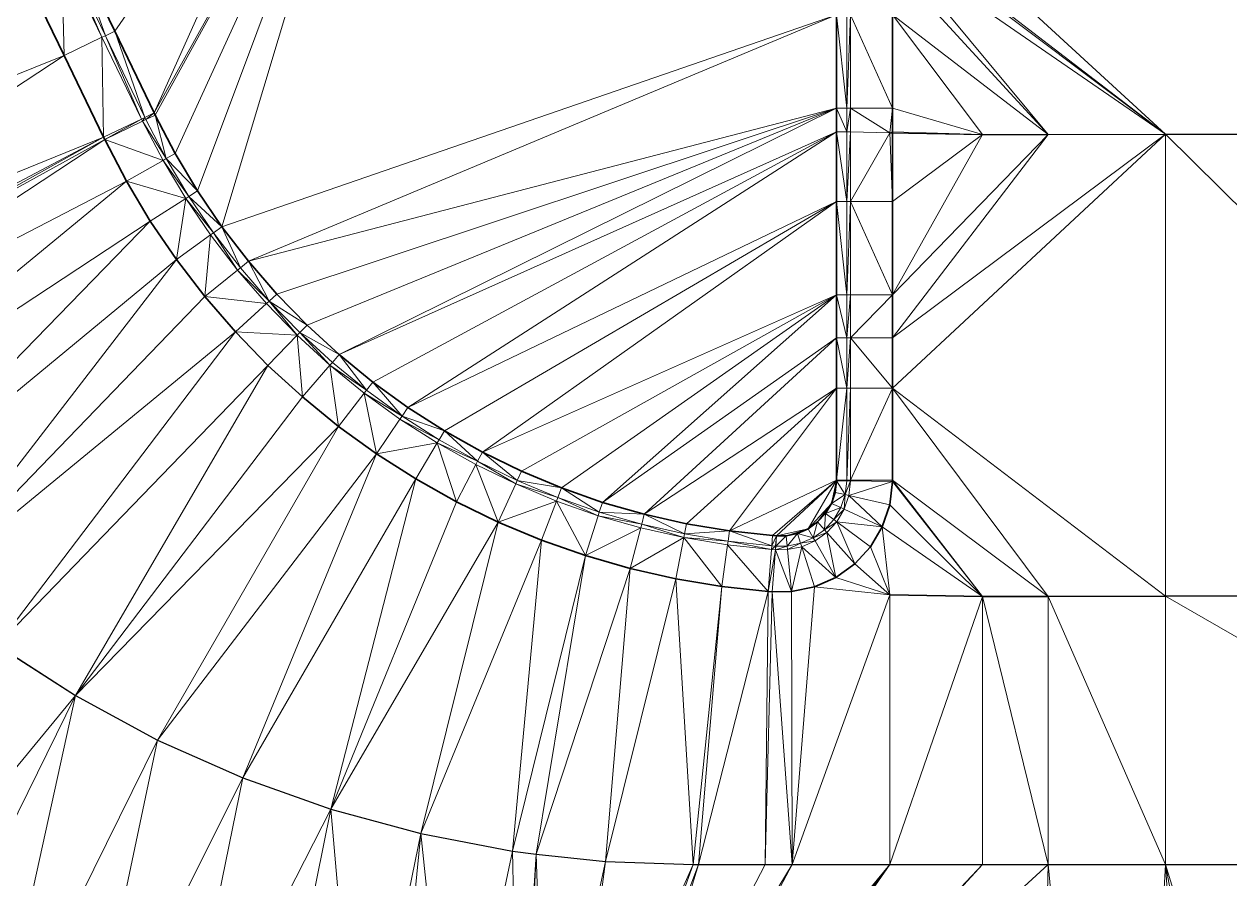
# Model space of a CAD drawing. Header units: metres. Extents: x 246428 to 246884, y 7418966 to 7419490.
# Drawn here: x 246622.78 to 246635.7, y 7419380.05 to 7419389.21 of the extents above; entities that cross this region are included whole.
import ezdxf

# ---------------------------------------------------------------- set-up
doc = ezdxf.new("R2010")
doc.units = ezdxf.units.M
doc.linetypes.add('blank name', pattern=[0])
doc.linetypes.add('HIDDEN', pattern=[9.525, 6.35, -3.175])
doc.layers.add('_12D_UNMAPPED', color=7, linetype='Continuous')
doc.layers.add('GRADELINES', color=250, linetype='HIDDEN', lineweight=25)
for name, color, linetype, lineweight, true_color in [('KERB_BACK', 7, 'Continuous', 35, 0x5fd2ff), ('KERB_LINE', 7, 'Continuous', 18, 0xb9b9b9), ('KERB_LIP', 7, 'Continuous', 35, 0x5fd2ff), ('KERB_TOP', 7, 'Continuous', 18, 0xb9b9b9)]:
    doc.layers.add(name, color=color, linetype=linetype, lineweight=lineweight, true_color=true_color)

msp = doc.modelspace()

# ---------------------------------------------------------------- linework, layer by layer
at = {"layer": '_12D_UNMAPPED', "color": 3, "linetype": 'blank name', "lineweight": 0}
for points in [[(246640.008, 7419388.04, 33.845), (246630.362, 7419393.691, 33.612), (246648.658, 7419401.601, 33.868)], [(246630.362, 7419393.691, 33.612), (246640.008, 7419388.04, 33.845), (246630.695, 7419393.001, 33.625)], [(246630.695, 7419393.001, 33.625), (246640.008, 7419388.04, 33.845), (246631.129, 7419392.1, 33.642)], [(246624.186, 7419388.235, 33.844), (246624.175, 7419388.258, 33.845), (246626.545, 7419392.516, 33.669)], [(246624.175, 7419388.258, 33.845), (246624.175, 7419388.259, 33.845), (246626.545, 7419392.516, 33.669)], [(246624.175, 7419388.259, 33.845), (246626.061, 7419392.458, 33.668), (246626.545, 7419392.516, 33.669)], [(246624.402, 7419387.823, 33.84), (246624.186, 7419388.235, 33.844), (246626.545, 7419392.516, 33.669)], [(246624.641, 7419387.423, 33.835), (246624.402, 7419387.823, 33.84), (246626.545, 7419392.516, 33.669)], [(246624.902, 7419387.039, 33.83), (246624.641, 7419387.423, 33.835), (246626.545, 7419392.516, 33.669)], [(246631.485, 7419389.309, 33.813), (246624.902, 7419387.039, 33.83), (246626.545, 7419392.516, 33.669)], [(246623.753, 7419389.134, 33.843), (246623.318, 7419390.035, 33.841), (246626.061, 7419392.458, 33.668)], [(246624.175, 7419388.259, 33.845), (246623.753, 7419389.134, 33.843), (246626.061, 7419392.458, 33.668)], [(246640.008, 7419388.04, 33.845), (246631.564, 7419391.199, 33.659), (246631.129, 7419392.1, 33.642)], [(246640.008, 7419388.04, 33.845), (246635.008, 7419388.03, 33.753), (246631.564, 7419391.199, 33.659)], [(246631.564, 7419391.199, 33.659), (246635.008, 7419388.03, 33.753), (246631.965, 7419390.366, 33.675)], [(246631.965, 7419390.366, 33.675), (246635.008, 7419388.03, 33.753), (246631.996, 7419390.298, 33.676)], [(246631.996, 7419390.298, 33.676), (246635.008, 7419388.03, 33.753), (246632.065, 7419390.058, 33.679)], [(246635.008, 7419388.03, 33.753), (246633.752, 7419388.028, 33.73), (246632.065, 7419390.058, 33.679)], [(246632.065, 7419390.058, 33.679), (246633.752, 7419388.028, 33.73), (246632.085, 7419389.844, 33.682)], [(246623.212, 7419388.873, 33.718), (246622.778, 7419389.774, 33.716), (246623.183, 7419389.969, 33.691)], [(246623.617, 7419389.069, 33.693), (246623.183, 7419389.969, 33.691), (246623.219, 7419389.987, 33.841)], [(246623.617, 7419389.069, 33.693), (246623.212, 7419388.873, 33.718), (246623.183, 7419389.969, 33.691)], [(246623.654, 7419389.086, 33.843), (246623.219, 7419389.987, 33.841), (246623.318, 7419390.035, 33.841)], [(246623.654, 7419389.086, 33.843), (246623.617, 7419389.069, 33.693), (246623.219, 7419389.987, 33.841)], [(246623.753, 7419389.134, 33.843), (246623.654, 7419389.086, 33.843), (246623.318, 7419390.035, 33.841)], [(246632.085, 7419389.844, 33.682), (246633.752, 7419388.028, 33.73), (246632.085, 7419389.309, 33.688)], [(246623.212, 7419388.873, 33.718), (246618.531, 7419386.991, 33.569), (246622.778, 7419389.774, 33.716)], [(246625.185, 7419386.67, 33.825), (246624.902, 7419387.039, 33.83), (246631.485, 7419389.309, 33.813)], [(246625.185, 7419386.67, 33.825), (246631.485, 7419389.309, 33.813), (246631.485, 7419388.309, 33.823)], [(246631.595, 7419389.309, 33.813), (246631.595, 7419388.309, 33.823), (246631.485, 7419389.309, 33.813)], [(246631.485, 7419389.309, 33.813), (246631.595, 7419388.309, 33.823), (246631.485, 7419388.309, 33.823)], [(246631.595, 7419389.309, 33.813), (246631.635, 7419389.309, 33.663), (246631.595, 7419388.309, 33.823)], [(246631.635, 7419389.309, 33.663), (246631.635, 7419388.309, 33.673), (246631.595, 7419388.309, 33.823)], [(246632.085, 7419389.309, 33.688), (246632.085, 7419388.309, 33.698), (246631.635, 7419389.309, 33.663)], [(246631.635, 7419389.309, 33.663), (246632.085, 7419388.309, 33.698), (246631.635, 7419388.309, 33.673)], [(246633.752, 7419388.028, 33.73), (246633.049, 7419388.027, 33.718), (246632.085, 7419389.309, 33.688)], [(246632.085, 7419389.309, 33.688), (246633.049, 7419388.027, 33.718), (246632.085, 7419388.309, 33.698)], [(246624.076, 7419388.211, 33.845), (246623.654, 7419389.086, 33.843), (246623.753, 7419389.134, 33.843)], [(246624.175, 7419388.259, 33.845), (246624.076, 7419388.211, 33.845), (246623.753, 7419389.134, 33.843)], [(246623.634, 7419387.998, 33.72), (246623.212, 7419388.873, 33.718), (246623.617, 7419389.069, 33.693)], [(246624.04, 7419388.193, 33.695), (246623.617, 7419389.069, 33.693), (246623.654, 7419389.086, 33.843)], [(246624.04, 7419388.193, 33.695), (246623.634, 7419387.998, 33.72), (246623.617, 7419389.069, 33.693)], [(246624.076, 7419388.211, 33.845), (246624.04, 7419388.193, 33.695), (246623.654, 7419389.086, 33.843)], [(246618.531, 7419386.991, 33.569), (246618.531, 7419386.991, 33.569), (246623.212, 7419388.873, 33.718)], [(246619.042, 7419386.132, 33.574), (246618.531, 7419386.991, 33.569), (246623.212, 7419388.873, 33.718)], [(246623.634, 7419387.998, 33.72), (246619.042, 7419386.132, 33.574), (246623.212, 7419388.873, 33.718)], [(246624.175, 7419388.258, 33.845), (246624.076, 7419388.211, 33.845), (246624.175, 7419388.259, 33.845)], [(246624.087, 7419388.187, 33.844), (246624.076, 7419388.21, 33.845), (246624.175, 7419388.258, 33.845)], [(246624.076, 7419388.21, 33.845), (246624.076, 7419388.211, 33.845), (246624.175, 7419388.258, 33.845)], [(246624.186, 7419388.235, 33.844), (246624.087, 7419388.187, 33.844), (246624.175, 7419388.258, 33.845)], [(246624.306, 7419387.769, 33.84), (246624.087, 7419388.187, 33.844), (246624.186, 7419388.235, 33.844)], [(246624.402, 7419387.823, 33.84), (246624.306, 7419387.769, 33.84), (246624.186, 7419388.235, 33.844)], [(246625.49, 7419386.318, 33.82), (246625.185, 7419386.67, 33.825), (246631.485, 7419388.309, 33.823)], [(246625.814, 7419385.984, 33.818), (246625.49, 7419386.318, 33.82), (246631.485, 7419388.309, 33.823)], [(246626.157, 7419385.669, 33.815), (246625.814, 7419385.984, 33.818), (246631.485, 7419388.309, 33.823)], [(246626.157, 7419385.669, 33.815), (246631.485, 7419388.309, 33.823), (246631.485, 7419388.055, 33.825)], [(246631.595, 7419388.309, 33.823), (246631.595, 7419388.055, 33.825), (246631.485, 7419388.309, 33.823)], [(246631.485, 7419388.309, 33.823), (246631.595, 7419388.055, 33.825), (246631.485, 7419388.055, 33.825)], [(246631.595, 7419388.309, 33.823), (246631.635, 7419388.309, 33.673), (246631.595, 7419388.055, 33.825)], [(246631.635, 7419388.309, 33.673), (246631.635, 7419388.055, 33.675), (246631.595, 7419388.055, 33.825)], [(246631.635, 7419388.309, 33.673), (246632.055, 7419388.045, 33.7), (246631.635, 7419388.055, 33.675)], [(246632.085, 7419388.309, 33.698), (246632.055, 7419388.045, 33.7), (246631.635, 7419388.309, 33.673)], [(246632.055, 7419388.045, 33.7), (246632.085, 7419388.309, 33.698), (246632.085, 7419388.055, 33.7)], [(246632.085, 7419388.309, 33.698), (246633.049, 7419388.027, 33.718), (246632.085, 7419388.055, 33.7)], [(246623.635, 7419387.997, 33.72), (246623.634, 7419387.998, 33.72), (246624.04, 7419388.193, 33.695)], [(246624.04, 7419388.193, 33.695), (246623.634, 7419387.998, 33.72), (246624.04, 7419388.193, 33.695)], [(246623.647, 7419387.973, 33.719), (246623.635, 7419387.997, 33.72), (246624.04, 7419388.193, 33.695)], [(246624.051, 7419388.169, 33.694), (246623.647, 7419387.973, 33.719), (246624.04, 7419388.193, 33.695)], [(246624.271, 7419387.749, 33.69), (246623.647, 7419387.973, 33.719), (246624.051, 7419388.169, 33.694)], [(246624.076, 7419388.21, 33.845), (246624.04, 7419388.193, 33.695), (246624.076, 7419388.211, 33.845)], [(246624.051, 7419388.169, 33.694), (246624.04, 7419388.193, 33.695), (246624.076, 7419388.21, 33.845)], [(246624.04, 7419388.193, 33.695), (246624.04, 7419388.193, 33.695), (246624.076, 7419388.21, 33.845)], [(246624.087, 7419388.187, 33.844), (246624.051, 7419388.169, 33.694), (246624.076, 7419388.21, 33.845)], [(246624.306, 7419387.769, 33.84), (246624.051, 7419388.169, 33.694), (246624.087, 7419388.187, 33.844)], [(246624.271, 7419387.749, 33.69), (246624.051, 7419388.169, 33.694), (246624.306, 7419387.769, 33.84)], [(246619.322, 7419385.718, 33.577), (246619.042, 7419386.132, 33.574), (246623.634, 7419387.998, 33.72)], [(246619.387, 7419385.626, 33.577), (246619.322, 7419385.718, 33.577), (246623.634, 7419387.998, 33.72)], [(246619.322, 7419385.718, 33.577), (246619.322, 7419385.718, 33.577), (246623.634, 7419387.998, 33.72)], [(246623.635, 7419387.997, 33.72), (246619.387, 7419385.626, 33.577), (246623.634, 7419387.998, 33.72)], [(246619.387, 7419385.626, 33.577), (246619.387, 7419385.626, 33.577), (246623.634, 7419387.998, 33.72)], [(246623.647, 7419387.973, 33.719), (246619.387, 7419385.626, 33.577), (246623.635, 7419387.997, 33.72)], [(246619.618, 7419385.315, 33.579), (246619.387, 7419385.626, 33.577), (246623.647, 7419387.973, 33.719)], [(246623.878, 7419387.529, 33.715), (246619.618, 7419385.315, 33.579), (246623.647, 7419387.973, 33.719)], [(246623.878, 7419387.529, 33.715), (246623.647, 7419387.973, 33.719), (246624.271, 7419387.749, 33.69)], [(246626.517, 7419385.375, 33.813), (246626.157, 7419385.669, 33.815), (246631.485, 7419388.055, 33.825)], [(246626.894, 7419385.102, 33.81), (246626.517, 7419385.375, 33.813), (246631.485, 7419388.055, 33.825)], [(246626.894, 7419385.102, 33.81), (246631.485, 7419388.055, 33.825), (246631.485, 7419387.309, 33.834)], [(246631.595, 7419388.055, 33.825), (246631.595, 7419387.309, 33.834), (246631.485, 7419388.055, 33.825)], [(246631.485, 7419388.055, 33.825), (246631.595, 7419387.309, 33.834), (246631.485, 7419387.309, 33.834)], [(246631.595, 7419388.055, 33.825), (246631.635, 7419388.055, 33.675), (246631.595, 7419387.309, 33.834)], [(246631.635, 7419388.055, 33.675), (246631.635, 7419387.309, 33.684), (246631.595, 7419387.309, 33.834)], [(246631.635, 7419388.055, 33.675), (246632.055, 7419388.045, 33.7), (246631.635, 7419387.309, 33.684)], [(246632.055, 7419388.045, 33.7), (246632.085, 7419387.309, 33.709), (246631.635, 7419387.309, 33.684)], [(246632.055, 7419388.045, 33.7), (246632.085, 7419388.055, 33.7), (246632.085, 7419387.309, 33.709)], [(246632.085, 7419387.309, 33.709), (246632.085, 7419388.055, 33.7), (246633.049, 7419388.027, 33.718)], [(246633.752, 7419388.028, 33.73), (246635.008, 7419388.03, 33.753), (246632.085, 7419385.847, 33.725)], [(246632.085, 7419385.847, 33.725), (246635.008, 7419388.03, 33.753), (246632.085, 7419385.309, 33.719)], [(246635.008, 7419388.03, 33.753), (246635.008, 7419383.08, 33.727), (246632.085, 7419385.309, 33.719)], [(246632.085, 7419386.309, 33.72), (246633.752, 7419388.028, 33.73), (246632.085, 7419385.847, 33.725)], [(246633.049, 7419388.027, 33.718), (246633.752, 7419388.028, 33.73), (246632.085, 7419386.309, 33.72)], [(246632.085, 7419387.309, 33.709), (246633.049, 7419388.027, 33.718), (246632.085, 7419386.309, 33.72)], [(246640.008, 7419383.09, 33.797), (246635.008, 7419388.03, 33.753), (246640.008, 7419388.04, 33.845)], [(246640.008, 7419383.09, 33.797), (246635.008, 7419383.08, 33.727), (246635.008, 7419388.03, 33.753)], [(246624.514, 7419387.343, 33.685), (246623.878, 7419387.529, 33.715), (246624.271, 7419387.749, 33.69)], [(246624.548, 7419387.364, 33.835), (246624.271, 7419387.749, 33.69), (246624.306, 7419387.769, 33.84)], [(246624.514, 7419387.343, 33.685), (246624.271, 7419387.749, 33.69), (246624.548, 7419387.364, 33.835)], [(246624.641, 7419387.423, 33.835), (246624.306, 7419387.769, 33.84), (246624.402, 7419387.823, 33.84)], [(246624.548, 7419387.364, 33.835), (246624.306, 7419387.769, 33.84), (246624.641, 7419387.423, 33.835)], [(246620.255, 7419384.544, 33.584), (246619.618, 7419385.315, 33.579), (246623.878, 7419387.529, 33.715)], [(246624.135, 7419387.1, 33.71), (246620.255, 7419384.544, 33.584), (246623.878, 7419387.529, 33.715)], [(246624.135, 7419387.1, 33.71), (246623.878, 7419387.529, 33.715), (246624.514, 7419387.343, 33.685)], [(246624.416, 7419386.687, 33.705), (246624.135, 7419387.1, 33.71), (246624.514, 7419387.343, 33.685)], [(246624.781, 7419386.951, 33.68), (246624.416, 7419386.687, 33.705), (246624.514, 7419387.343, 33.685)], [(246624.813, 7419386.974, 33.83), (246624.514, 7419387.343, 33.685), (246624.548, 7419387.364, 33.835)], [(246624.781, 7419386.951, 33.68), (246624.514, 7419387.343, 33.685), (246624.813, 7419386.974, 33.83)], [(246624.902, 7419387.039, 33.83), (246624.548, 7419387.364, 33.835), (246624.641, 7419387.423, 33.835)], [(246624.813, 7419386.974, 33.83), (246624.548, 7419387.364, 33.835), (246624.902, 7419387.039, 33.83)], [(246626.894, 7419385.102, 33.81), (246631.485, 7419387.309, 33.834), (246627.286, 7419384.851, 33.808)], [(246631.485, 7419387.309, 33.834), (246627.691, 7419384.624, 33.807), (246627.286, 7419384.851, 33.808)], [(246631.485, 7419387.309, 33.834), (246631.485, 7419386.309, 33.845), (246627.691, 7419384.624, 33.807)], [(246631.595, 7419387.309, 33.834), (246631.595, 7419386.309, 33.845), (246631.485, 7419387.309, 33.834)], [(246631.485, 7419387.309, 33.834), (246631.595, 7419386.309, 33.845), (246631.485, 7419386.309, 33.845)], [(246631.595, 7419387.309, 33.834), (246631.635, 7419387.309, 33.684), (246631.595, 7419386.309, 33.845)], [(246631.635, 7419387.309, 33.684), (246631.635, 7419386.309, 33.695), (246631.595, 7419386.309, 33.845)], [(246632.085, 7419387.309, 33.709), (246632.085, 7419386.309, 33.72), (246631.635, 7419387.309, 33.684)], [(246631.635, 7419387.309, 33.684), (246632.085, 7419386.309, 33.72), (246631.635, 7419386.309, 33.695)], [(246620.949, 7419383.825, 33.589), (246620.255, 7419384.544, 33.584), (246624.135, 7419387.1, 33.71)], [(246624.416, 7419386.687, 33.705), (246620.949, 7419383.825, 33.589), (246624.135, 7419387.1, 33.71)], [(246624.72, 7419386.291, 33.7), (246624.416, 7419386.687, 33.705), (246624.781, 7419386.951, 33.68)], [(246625.069, 7419386.575, 33.675), (246624.72, 7419386.291, 33.7), (246624.781, 7419386.951, 33.68)], [(246625.069, 7419386.575, 33.675), (246624.781, 7419386.951, 33.68), (246624.813, 7419386.974, 33.83)], [(246625.1, 7419386.6, 33.825), (246624.813, 7419386.974, 33.83), (246624.902, 7419387.039, 33.83)], [(246625.1, 7419386.6, 33.825), (246625.069, 7419386.575, 33.675), (246624.813, 7419386.974, 33.83)], [(246625.185, 7419386.67, 33.825), (246625.1, 7419386.6, 33.825), (246624.902, 7419387.039, 33.83)], [(246621.696, 7419383.161, 33.594), (246620.949, 7419383.825, 33.589), (246624.416, 7419386.687, 33.705)], [(246624.72, 7419386.291, 33.7), (246621.696, 7419383.161, 33.594), (246624.416, 7419386.687, 33.705)], [(246625.379, 7419386.216, 33.67), (246624.72, 7419386.291, 33.7), (246625.069, 7419386.575, 33.675)], [(246625.409, 7419386.243, 33.82), (246625.069, 7419386.575, 33.675), (246625.1, 7419386.6, 33.825)], [(246625.379, 7419386.216, 33.67), (246625.069, 7419386.575, 33.675), (246625.409, 7419386.243, 33.82)], [(246625.409, 7419386.243, 33.82), (246625.1, 7419386.6, 33.825), (246625.185, 7419386.67, 33.825)], [(246625.49, 7419386.318, 33.82), (246625.409, 7419386.243, 33.82), (246625.185, 7419386.67, 33.825)], [(246625.814, 7419385.984, 33.818), (246625.409, 7419386.243, 33.82), (246625.49, 7419386.318, 33.82)], [(246631.485, 7419386.309, 33.845), (246628.11, 7419384.42, 33.806), (246627.691, 7419384.624, 33.807)], [(246631.485, 7419386.309, 33.845), (246628.539, 7419384.241, 33.805), (246628.11, 7419384.42, 33.806)], [(246631.485, 7419386.309, 33.845), (246628.978, 7419384.086, 33.804), (246628.539, 7419384.241, 33.805)], [(246631.485, 7419386.309, 33.845), (246631.485, 7419385.847, 33.85), (246628.978, 7419384.086, 33.804)], [(246631.595, 7419386.309, 33.845), (246631.595, 7419385.847, 33.85), (246631.485, 7419386.309, 33.845)], [(246631.485, 7419386.309, 33.845), (246631.595, 7419385.847, 33.85), (246631.485, 7419385.847, 33.85)], [(246631.595, 7419386.309, 33.845), (246631.635, 7419386.309, 33.695), (246631.595, 7419385.847, 33.85)], [(246631.635, 7419386.309, 33.695), (246631.635, 7419385.847, 33.7), (246631.595, 7419385.847, 33.85)], [(246631.635, 7419386.309, 33.695), (246632.085, 7419386.309, 33.72), (246631.635, 7419385.847, 33.7)], [(246632.085, 7419386.309, 33.72), (246632.085, 7419385.847, 33.725), (246631.635, 7419385.847, 33.7)], [(246625.047, 7419385.912, 33.695), (246621.696, 7419383.161, 33.594), (246624.72, 7419386.291, 33.7)], [(246625.047, 7419385.912, 33.695), (246624.72, 7419386.291, 33.7), (246625.379, 7419386.216, 33.67)], [(246625.709, 7419385.876, 33.668), (246625.047, 7419385.912, 33.695), (246625.379, 7419386.216, 33.67)], [(246625.709, 7419385.876, 33.668), (246625.379, 7419386.216, 33.67), (246625.409, 7419386.243, 33.82)], [(246625.737, 7419385.905, 33.818), (246625.709, 7419385.876, 33.668), (246625.409, 7419386.243, 33.82)], [(246625.737, 7419385.905, 33.818), (246625.409, 7419386.243, 33.82), (246625.814, 7419385.984, 33.818)], [(246622.493, 7419382.556, 33.599), (246621.696, 7419383.161, 33.594), (246625.047, 7419385.912, 33.695)], [(246625.395, 7419385.554, 33.693), (246622.493, 7419382.556, 33.599), (246625.047, 7419385.912, 33.695)], [(246625.395, 7419385.554, 33.693), (246625.047, 7419385.912, 33.695), (246625.709, 7419385.876, 33.668)], [(246626.058, 7419385.556, 33.665), (246625.709, 7419385.876, 33.668), (246625.737, 7419385.905, 33.818)], [(246626.157, 7419385.669, 33.815), (246625.737, 7419385.905, 33.818), (246625.814, 7419385.984, 33.818)], [(246626.085, 7419385.586, 33.815), (246626.058, 7419385.556, 33.665), (246625.737, 7419385.905, 33.818)], [(246626.085, 7419385.586, 33.815), (246625.737, 7419385.905, 33.818), (246626.157, 7419385.669, 33.815)], [(246625.764, 7419385.216, 33.69), (246625.395, 7419385.554, 33.693), (246625.709, 7419385.876, 33.668)], [(246626.058, 7419385.556, 33.665), (246625.764, 7419385.216, 33.69), (246625.709, 7419385.876, 33.668)], [(246631.485, 7419385.847, 33.85), (246629.425, 7419383.958, 33.803), (246628.978, 7419384.086, 33.804)], [(246631.485, 7419385.847, 33.85), (246631.485, 7419385.309, 33.844), (246629.425, 7419383.958, 33.803)], [(246631.595, 7419385.847, 33.85), (246631.595, 7419385.309, 33.844), (246631.485, 7419385.847, 33.85)], [(246631.485, 7419385.847, 33.85), (246631.595, 7419385.309, 33.844), (246631.485, 7419385.309, 33.844)], [(246631.595, 7419385.847, 33.85), (246631.635, 7419385.847, 33.7), (246631.595, 7419385.309, 33.844)], [(246631.635, 7419385.847, 33.7), (246631.635, 7419385.309, 33.694), (246631.595, 7419385.309, 33.844)], [(246632.085, 7419385.847, 33.725), (246632.085, 7419385.309, 33.719), (246631.635, 7419385.847, 33.7)], [(246631.635, 7419385.847, 33.7), (246632.085, 7419385.309, 33.719), (246631.635, 7419385.309, 33.694)], [(246626.45, 7419385.288, 33.813), (246626.085, 7419385.586, 33.815), (246626.157, 7419385.669, 33.815)], [(246626.517, 7419385.375, 33.813), (246626.45, 7419385.288, 33.813), (246626.157, 7419385.669, 33.815)], [(246623.333, 7419382.015, 33.604), (246622.493, 7419382.556, 33.599), (246625.395, 7419385.554, 33.693)], [(246625.764, 7419385.216, 33.69), (246623.333, 7419382.015, 33.604), (246625.395, 7419385.554, 33.693)], [(246626.151, 7419384.899, 33.688), (246625.764, 7419385.216, 33.69), (246626.058, 7419385.556, 33.665)], [(246626.45, 7419385.288, 33.813), (246626.058, 7419385.556, 33.665), (246626.085, 7419385.586, 33.815)], [(246626.425, 7419385.256, 33.663), (246626.151, 7419384.899, 33.688), (246626.058, 7419385.556, 33.665)], [(246626.425, 7419385.256, 33.663), (246626.058, 7419385.556, 33.665), (246626.45, 7419385.288, 33.813)], [(246626.832, 7419385.011, 33.81), (246626.425, 7419385.256, 33.663), (246626.45, 7419385.288, 33.813)], [(246626.832, 7419385.011, 33.81), (246626.45, 7419385.288, 33.813), (246626.517, 7419385.375, 33.813)], [(246626.894, 7419385.102, 33.81), (246626.832, 7419385.011, 33.81), (246626.517, 7419385.375, 33.813)], [(246631.485, 7419385.309, 33.844), (246629.879, 7419383.855, 33.805), (246629.425, 7419383.958, 33.803)], [(246631.485, 7419385.309, 33.844), (246630.338, 7419383.779, 33.807), (246629.879, 7419383.855, 33.805)], [(246631.485, 7419385.309, 33.844), (246631.485, 7419384.325, 33.833), (246630.338, 7419383.779, 33.807)], [(246631.485, 7419385.309, 33.844), (246631.595, 7419385.309, 33.844), (246631.485, 7419384.325, 33.833)], [(246631.595, 7419385.309, 33.844), (246631.595, 7419384.325, 33.833), (246631.485, 7419384.325, 33.833)], [(246631.595, 7419385.309, 33.844), (246631.635, 7419385.309, 33.694), (246631.595, 7419384.325, 33.833)], [(246631.635, 7419385.309, 33.694), (246631.635, 7419384.325, 33.683), (246631.595, 7419384.325, 33.833)], [(246631.635, 7419385.309, 33.694), (246632.085, 7419385.309, 33.719), (246631.635, 7419384.325, 33.683)], [(246632.085, 7419385.309, 33.719), (246632.085, 7419384.325, 33.708), (246631.635, 7419384.325, 33.683)], [(246635.008, 7419383.08, 33.727), (246633.752, 7419383.078, 33.714), (246632.085, 7419385.309, 33.719)], [(246632.085, 7419385.309, 33.719), (246633.752, 7419383.078, 33.714), (246632.085, 7419384.325, 33.708)], [(246626.151, 7419384.899, 33.688), (246623.333, 7419382.015, 33.604), (246625.764, 7419385.216, 33.69)], [(246623.333, 7419382.015, 33.604), (246623.333, 7419382.015, 33.604), (246625.764, 7419385.216, 33.69)], [(246626.556, 7419384.606, 33.685), (246626.151, 7419384.899, 33.688), (246626.425, 7419385.256, 33.663)], [(246626.809, 7419384.978, 33.66), (246626.556, 7419384.606, 33.685), (246626.425, 7419385.256, 33.663)], [(246626.809, 7419384.978, 33.66), (246626.425, 7419385.256, 33.663), (246626.832, 7419385.011, 33.81)], [(246627.229, 7419384.757, 33.808), (246626.809, 7419384.978, 33.66), (246626.832, 7419385.011, 33.81)], [(246626.832, 7419385.011, 33.81), (246626.894, 7419385.102, 33.81), (246627.286, 7419384.851, 33.808)], [(246627.229, 7419384.757, 33.808), (246626.832, 7419385.011, 33.81), (246627.286, 7419384.851, 33.808)], [(246624.213, 7419381.539, 33.609), (246623.333, 7419382.015, 33.604), (246626.151, 7419384.899, 33.688)], [(246626.556, 7419384.606, 33.685), (246624.213, 7419381.539, 33.609), (246626.151, 7419384.899, 33.688)], [(246627.208, 7419384.723, 33.658), (246626.556, 7419384.606, 33.685), (246626.809, 7419384.978, 33.66)], [(246627.208, 7419384.723, 33.658), (246626.809, 7419384.978, 33.66), (246627.229, 7419384.757, 33.808)], [(246627.208, 7419384.723, 33.658), (246627.229, 7419384.757, 33.808), (246627.64, 7419384.526, 33.807)], [(246627.64, 7419384.526, 33.807), (246627.229, 7419384.757, 33.808), (246627.286, 7419384.851, 33.808)], [(246627.691, 7419384.624, 33.807), (246627.64, 7419384.526, 33.807), (246627.286, 7419384.851, 33.808)], [(246626.977, 7419384.337, 33.683), (246626.556, 7419384.606, 33.685), (246627.208, 7419384.723, 33.658)], [(246626.977, 7419384.337, 33.683), (246627.208, 7419384.723, 33.658), (246627.413, 7419384.092, 33.682)], [(246627.413, 7419384.092, 33.682), (246627.208, 7419384.723, 33.658), (246627.622, 7419384.491, 33.657)], [(246627.622, 7419384.491, 33.657), (246627.208, 7419384.723, 33.658), (246627.64, 7419384.526, 33.807)], [(246628.064, 7419384.32, 33.806), (246627.64, 7419384.526, 33.807), (246627.691, 7419384.624, 33.807)], [(246628.11, 7419384.42, 33.806), (246628.064, 7419384.32, 33.806), (246627.691, 7419384.624, 33.807)], [(246625.126, 7419381.133, 33.614), (246624.213, 7419381.539, 33.609), (246626.556, 7419384.606, 33.685)], [(246626.977, 7419384.337, 33.683), (246625.126, 7419381.133, 33.614), (246626.556, 7419384.606, 33.685)], [(246627.862, 7419383.873, 33.681), (246627.413, 7419384.092, 33.682), (246627.622, 7419384.491, 33.657)], [(246628.048, 7419384.283, 33.656), (246627.622, 7419384.491, 33.657), (246627.64, 7419384.526, 33.807)], [(246628.048, 7419384.283, 33.656), (246627.862, 7419383.873, 33.681), (246627.622, 7419384.491, 33.657)], [(246628.064, 7419384.32, 33.806), (246628.048, 7419384.283, 33.656), (246627.64, 7419384.526, 33.807)], [(246628.539, 7419384.241, 33.805), (246628.064, 7419384.32, 33.806), (246628.11, 7419384.42, 33.806)], [(246626.068, 7419380.798, 33.619), (246625.126, 7419381.133, 33.614), (246626.977, 7419384.337, 33.683)], [(246626.068, 7419380.798, 33.619), (246626.977, 7419384.337, 33.683), (246627.413, 7419384.092, 33.682)], [(246628.485, 7419384.1, 33.655), (246627.862, 7419383.873, 33.681), (246628.048, 7419384.283, 33.656)], [(246628.499, 7419384.138, 33.805), (246628.048, 7419384.283, 33.656), (246628.064, 7419384.32, 33.806)], [(246628.485, 7419384.1, 33.655), (246628.048, 7419384.283, 33.656), (246628.499, 7419384.138, 33.805)], [(246628.499, 7419384.138, 33.805), (246628.064, 7419384.32, 33.806), (246628.539, 7419384.241, 33.805)], [(246628.944, 7419383.982, 33.804), (246628.499, 7419384.138, 33.805), (246628.539, 7419384.241, 33.805)], [(246628.978, 7419384.086, 33.804), (246628.944, 7419383.982, 33.804), (246628.539, 7419384.241, 33.805)], [(246631.485, 7419384.325, 33.833), (246630.8, 7419383.73, 33.81), (246630.338, 7419383.779, 33.807)], [(246631.485, 7419384.325, 33.833), (246630.84, 7419383.727, 33.81), (246630.8, 7419383.73, 33.81)], [(246631.485, 7419384.325, 33.833), (246630.841, 7419383.727, 33.81), (246630.84, 7419383.727, 33.81)], [(246631.485, 7419384.325, 33.833), (246631.181, 7419383.803, 33.818), (246630.841, 7419383.727, 33.81)], [(246631.485, 7419384.325, 33.833), (246630.841, 7419383.727, 33.81), (246630.841, 7419383.727, 33.81)], [(246631.485, 7419384.325, 33.833), (246631.43, 7419384.075, 33.827), (246631.181, 7419383.803, 33.818)], [(246631.485, 7419384.325, 33.833), (246631.485, 7419384.317, 33.832), (246631.43, 7419384.075, 33.827)], [(246631.485, 7419384.317, 33.832), (246631.47, 7419384.193, 33.829), (246631.43, 7419384.075, 33.827)], [(246631.485, 7419384.317, 33.832), (246631.577, 7419384.169, 33.829), (246631.47, 7419384.193, 33.829)], [(246631.595, 7419384.325, 33.833), (246631.595, 7419384.316, 33.832), (246631.485, 7419384.317, 33.832)], [(246631.485, 7419384.325, 33.833), (246631.595, 7419384.325, 33.833), (246631.485, 7419384.317, 33.832)], [(246631.595, 7419384.316, 33.832), (246631.577, 7419384.169, 33.829), (246631.485, 7419384.317, 33.832)], [(246631.595, 7419384.316, 33.832), (246631.635, 7419384.315, 33.682), (246631.577, 7419384.169, 33.829)], [(246631.635, 7419384.315, 33.682), (246631.616, 7419384.16, 33.679), (246631.577, 7419384.169, 33.829)], [(246631.635, 7419384.325, 33.683), (246631.635, 7419384.315, 33.682), (246631.595, 7419384.325, 33.833)], [(246631.595, 7419384.325, 33.833), (246631.635, 7419384.315, 33.682), (246631.595, 7419384.316, 33.832)], [(246631.635, 7419384.315, 33.682), (246632.084, 7419384.309, 33.707), (246631.616, 7419384.16, 33.679)], [(246632.084, 7419384.309, 33.707), (246632.055, 7419384.061, 33.704), (246631.616, 7419384.16, 33.679)], [(246632.085, 7419384.325, 33.708), (246632.084, 7419384.309, 33.707), (246631.635, 7419384.315, 33.682)], [(246631.635, 7419384.325, 33.683), (246632.085, 7419384.325, 33.708), (246631.635, 7419384.315, 33.682)], [(246632.084, 7419384.309, 33.707), (246633.049, 7419383.076, 33.707), (246632.055, 7419384.061, 33.704)], [(246632.085, 7419384.325, 33.708), (246633.049, 7419383.076, 33.707), (246632.084, 7419384.309, 33.707)], [(246633.752, 7419383.078, 33.714), (246633.049, 7419383.076, 33.707), (246632.085, 7419384.325, 33.708)], [(246628.324, 7419383.68, 33.68), (246627.862, 7419383.873, 33.681), (246628.485, 7419384.1, 33.655)], [(246628.795, 7419383.515, 33.679), (246628.324, 7419383.68, 33.68), (246628.485, 7419384.1, 33.655)], [(246628.932, 7419383.943, 33.654), (246628.485, 7419384.1, 33.655), (246628.499, 7419384.138, 33.805)], [(246628.932, 7419383.943, 33.654), (246628.795, 7419383.515, 33.679), (246628.485, 7419384.1, 33.655)], [(246628.944, 7419383.982, 33.804), (246628.932, 7419383.943, 33.654), (246628.499, 7419384.138, 33.805)], [(246631.47, 7419384.193, 33.829), (246631.577, 7419384.169, 33.829), (246631.43, 7419384.075, 33.827)], [(246631.577, 7419384.169, 33.829), (246631.53, 7419384.029, 33.827), (246631.43, 7419384.075, 33.827)], [(246631.577, 7419384.169, 33.829), (246631.566, 7419384.012, 33.677), (246631.53, 7419384.029, 33.827)], [(246631.616, 7419384.16, 33.679), (246631.566, 7419384.012, 33.677), (246631.577, 7419384.169, 33.829)], [(246631.616, 7419384.16, 33.679), (246631.975, 7419383.825, 33.702), (246631.566, 7419384.012, 33.677)], [(246632.055, 7419384.061, 33.704), (246631.975, 7419383.825, 33.702), (246631.616, 7419384.16, 33.679)], [(246627.862, 7419383.873, 33.681), (246626.068, 7419380.798, 33.619), (246627.413, 7419384.092, 33.682)], [(246629.398, 7419383.851, 33.803), (246628.932, 7419383.943, 33.654), (246628.944, 7419383.982, 33.804)], [(246629.425, 7419383.958, 33.803), (246628.944, 7419383.982, 33.804), (246628.978, 7419384.086, 33.804)], [(246629.398, 7419383.851, 33.803), (246628.944, 7419383.982, 33.804), (246629.425, 7419383.958, 33.803)], [(246631.43, 7419384.075, 33.827), (246631.282, 7419383.876, 33.821), (246631.181, 7419383.803, 33.818)], [(246631.43, 7419384.075, 33.827), (246631.366, 7419383.967, 33.824), (246631.282, 7419383.876, 33.821)], [(246631.366, 7419383.967, 33.824), (246631.355, 7419383.793, 33.821), (246631.282, 7419383.876, 33.821)], [(246631.455, 7419383.902, 33.824), (246631.355, 7419383.793, 33.821), (246631.366, 7419383.967, 33.824)], [(246631.43, 7419384.075, 33.827), (246631.53, 7419384.029, 33.827), (246631.366, 7419383.967, 33.824)], [(246631.53, 7419384.029, 33.827), (246631.455, 7419383.902, 33.824), (246631.366, 7419383.967, 33.824)], [(246631.53, 7419384.029, 33.827), (246631.566, 7419384.012, 33.677), (246631.455, 7419383.902, 33.824)], [(246631.566, 7419384.012, 33.677), (246631.487, 7419383.878, 33.674), (246631.455, 7419383.902, 33.824)], [(246631.566, 7419384.012, 33.677), (246631.975, 7419383.825, 33.702), (246631.487, 7419383.878, 33.674)], [(246632.055, 7419384.061, 33.704), (246633.049, 7419383.076, 33.707), (246631.975, 7419383.825, 33.702)], [(246627.033, 7419380.537, 33.624), (246626.068, 7419380.798, 33.619), (246627.862, 7419383.873, 33.681)], [(246628.324, 7419383.68, 33.68), (246627.033, 7419380.537, 33.624), (246627.862, 7419383.873, 33.681)], [(246629.388, 7419383.812, 33.653), (246628.795, 7419383.515, 33.679), (246628.932, 7419383.943, 33.654)], [(246629.388, 7419383.812, 33.653), (246628.932, 7419383.943, 33.654), (246629.398, 7419383.851, 33.803)], [(246629.85, 7419383.708, 33.655), (246629.388, 7419383.812, 33.653), (246629.398, 7419383.851, 33.803)], [(246629.858, 7419383.747, 33.805), (246629.398, 7419383.851, 33.803), (246629.425, 7419383.958, 33.803)], [(246629.858, 7419383.747, 33.805), (246629.85, 7419383.708, 33.655), (246629.398, 7419383.851, 33.803)], [(246629.879, 7419383.855, 33.805), (246629.858, 7419383.747, 33.805), (246629.425, 7419383.958, 33.803)], [(246630.338, 7419383.779, 33.807), (246629.858, 7419383.747, 33.805), (246629.879, 7419383.855, 33.805)], [(246631.282, 7419383.876, 33.821), (246631.235, 7419383.707, 33.818), (246631.181, 7419383.803, 33.818)], [(246631.355, 7419383.793, 33.821), (246631.235, 7419383.707, 33.818), (246631.282, 7419383.876, 33.821)], [(246631.455, 7419383.902, 33.824), (246631.487, 7419383.878, 33.674), (246631.355, 7419383.793, 33.821)], [(246631.487, 7419383.878, 33.674), (246631.382, 7419383.763, 33.671), (246631.355, 7419383.793, 33.821)], [(246631.487, 7419383.878, 33.674), (246631.68, 7419383.426, 33.696), (246631.382, 7419383.763, 33.671)], [(246631.975, 7419383.825, 33.702), (246631.848, 7419383.61, 33.699), (246631.487, 7419383.878, 33.674)], [(246631.848, 7419383.61, 33.699), (246631.68, 7419383.426, 33.696), (246631.487, 7419383.878, 33.674)], [(246629.276, 7419383.377, 33.678), (246628.795, 7419383.515, 33.679), (246629.388, 7419383.812, 33.653)], [(246629.85, 7419383.708, 33.655), (246629.276, 7419383.377, 33.678), (246629.388, 7419383.812, 33.653)], [(246630.323, 7419383.67, 33.807), (246629.85, 7419383.708, 33.655), (246629.858, 7419383.747, 33.805)], [(246630.323, 7419383.67, 33.807), (246629.858, 7419383.747, 33.805), (246630.338, 7419383.779, 33.807)], [(246630.792, 7419383.62, 33.81), (246630.323, 7419383.67, 33.807), (246630.338, 7419383.779, 33.807)], [(246630.8, 7419383.73, 33.81), (246630.792, 7419383.62, 33.81), (246630.338, 7419383.779, 33.807)], [(246630.84, 7419383.727, 33.81), (246630.792, 7419383.62, 33.81), (246630.8, 7419383.73, 33.81)], [(246630.832, 7419383.617, 33.81), (246630.792, 7419383.62, 33.81), (246630.84, 7419383.727, 33.81)], [(246630.833, 7419383.617, 33.81), (246630.832, 7419383.617, 33.81), (246630.84, 7419383.727, 33.81)], [(246630.955, 7419383.618, 33.812), (246630.833, 7419383.617, 33.81), (246630.944, 7419383.728, 33.812)], [(246630.944, 7419383.728, 33.812), (246630.833, 7419383.617, 33.81), (246630.841, 7419383.727, 33.81)], [(246630.833, 7419383.617, 33.81), (246630.833, 7419383.617, 33.81), (246630.841, 7419383.727, 33.81)], [(246630.841, 7419383.727, 33.81), (246630.833, 7419383.617, 33.81), (246630.841, 7419383.727, 33.81)], [(246630.841, 7419383.727, 33.81), (246630.833, 7419383.617, 33.81), (246630.84, 7419383.727, 33.81)], [(246631.181, 7419383.803, 33.818), (246630.944, 7419383.728, 33.812), (246630.841, 7419383.727, 33.81)], [(246631.181, 7419383.803, 33.818), (246631.066, 7419383.753, 33.815), (246630.944, 7419383.728, 33.812)], [(246631.066, 7419383.753, 33.815), (246630.955, 7419383.618, 33.812), (246630.944, 7419383.728, 33.812)], [(246631.1, 7419383.648, 33.815), (246630.955, 7419383.618, 33.812), (246631.066, 7419383.753, 33.815)], [(246631.181, 7419383.803, 33.818), (246631.235, 7419383.707, 33.818), (246631.066, 7419383.753, 33.815)], [(246631.235, 7419383.707, 33.818), (246631.1, 7419383.648, 33.815), (246631.066, 7419383.753, 33.815)], [(246631.355, 7419383.793, 33.821), (246631.382, 7419383.763, 33.671), (246631.235, 7419383.707, 33.818)], [(246631.382, 7419383.763, 33.671), (246631.255, 7419383.673, 33.668), (246631.235, 7419383.707, 33.818)], [(246631.382, 7419383.763, 33.671), (246631.477, 7419383.281, 33.693), (246631.255, 7419383.673, 33.668)], [(246631.68, 7419383.426, 33.696), (246631.477, 7419383.281, 33.693), (246631.382, 7419383.763, 33.671)], [(246631.975, 7419383.825, 33.702), (246632.055, 7419383.094, 33.697), (246631.848, 7419383.61, 33.699)], [(246633.049, 7419383.076, 33.707), (246632.055, 7419383.094, 33.697), (246631.975, 7419383.825, 33.702)], [(246628.015, 7419380.35, 33.629), (246627.033, 7419380.537, 33.624), (246628.324, 7419383.68, 33.68)], [(246628.795, 7419383.515, 33.679), (246628.015, 7419380.35, 33.629), (246628.324, 7419383.68, 33.68)], [(246629.764, 7419383.266, 33.68), (246629.276, 7419383.377, 33.678), (246629.85, 7419383.708, 33.655)], [(246630.257, 7419383.185, 33.682), (246629.764, 7419383.266, 33.68), (246629.85, 7419383.708, 33.655)], [(246630.318, 7419383.63, 33.657), (246630.257, 7419383.185, 33.682), (246629.85, 7419383.708, 33.655)], [(246630.318, 7419383.63, 33.657), (246629.85, 7419383.708, 33.655), (246630.323, 7419383.67, 33.807)], [(246630.754, 7419383.131, 33.685), (246630.257, 7419383.185, 33.682), (246630.318, 7419383.63, 33.657)], [(246630.789, 7419383.58, 33.66), (246630.318, 7419383.63, 33.657), (246630.323, 7419383.67, 33.807)], [(246630.789, 7419383.58, 33.66), (246630.754, 7419383.131, 33.685), (246630.318, 7419383.63, 33.657)], [(246630.792, 7419383.62, 33.81), (246630.789, 7419383.58, 33.66), (246630.323, 7419383.67, 33.807)], [(246630.83, 7419383.577, 33.66), (246630.754, 7419383.131, 33.685), (246630.789, 7419383.58, 33.66)], [(246630.832, 7419383.617, 33.81), (246630.789, 7419383.58, 33.66), (246630.792, 7419383.62, 33.81)], [(246630.83, 7419383.577, 33.66), (246630.789, 7419383.58, 33.66), (246630.832, 7419383.617, 33.81)], [(246630.959, 7419383.579, 33.662), (246630.83, 7419383.577, 33.66), (246630.955, 7419383.618, 33.812)], [(246630.955, 7419383.618, 33.812), (246630.83, 7419383.577, 33.66), (246630.833, 7419383.617, 33.81)], [(246630.83, 7419383.577, 33.66), (246630.83, 7419383.577, 33.66), (246630.833, 7419383.617, 33.81)], [(246630.83, 7419383.577, 33.66), (246630.83, 7419383.577, 33.66), (246630.832, 7419383.617, 33.81)], [(246630.833, 7419383.617, 33.81), (246630.83, 7419383.577, 33.66), (246630.833, 7419383.617, 33.81)], [(246630.833, 7419383.617, 33.81), (246630.83, 7419383.577, 33.66), (246630.832, 7419383.617, 33.81)], [(246631.1, 7419383.648, 33.815), (246630.959, 7419383.579, 33.662), (246630.955, 7419383.618, 33.812)], [(246631.112, 7419383.61, 33.665), (246630.959, 7419383.579, 33.662), (246631.1, 7419383.648, 33.815)], [(246631.112, 7419383.61, 33.665), (246631.003, 7419383.131, 33.687), (246630.959, 7419383.579, 33.662)], [(246631.248, 7419383.181, 33.69), (246631.003, 7419383.131, 33.687), (246631.112, 7419383.61, 33.665)], [(246631.235, 7419383.707, 33.818), (246631.255, 7419383.673, 33.668), (246631.1, 7419383.648, 33.815)], [(246631.255, 7419383.673, 33.668), (246631.112, 7419383.61, 33.665), (246631.1, 7419383.648, 33.815)], [(246631.255, 7419383.673, 33.668), (246631.477, 7419383.281, 33.693), (246631.112, 7419383.61, 33.665)], [(246631.477, 7419383.281, 33.693), (246631.248, 7419383.181, 33.69), (246631.112, 7419383.61, 33.665)], [(246631.848, 7419383.61, 33.699), (246632.055, 7419383.094, 33.697), (246631.68, 7419383.426, 33.696)], [(246628.266, 7419380.315, 33.63), (246628.015, 7419380.35, 33.629), (246628.795, 7419383.515, 33.679)], [(246629.276, 7419383.377, 33.678), (246628.266, 7419380.315, 33.63), (246628.795, 7419383.515, 33.679)], [(246630.797, 7419383.128, 33.685), (246630.754, 7419383.131, 33.685), (246630.83, 7419383.577, 33.66)], [(246630.797, 7419383.128, 33.685), (246630.797, 7419383.128, 33.685), (246630.83, 7419383.577, 33.66)], [(246631.003, 7419383.131, 33.687), (246630.797, 7419383.128, 33.685), (246630.83, 7419383.577, 33.66)], [(246630.797, 7419383.128, 33.685), (246630.797, 7419383.128, 33.685), (246630.83, 7419383.577, 33.66)], [(246630.83, 7419383.577, 33.66), (246630.797, 7419383.128, 33.685), (246630.83, 7419383.577, 33.66)], [(246630.83, 7419383.577, 33.66), (246630.797, 7419383.128, 33.685), (246630.83, 7419383.577, 33.66)], [(246630.959, 7419383.579, 33.662), (246631.003, 7419383.131, 33.687), (246630.83, 7419383.577, 33.66)], [(246629.009, 7419380.239, 33.638), (246628.266, 7419380.315, 33.63), (246629.276, 7419383.377, 33.678)], [(246629.764, 7419383.266, 33.68), (246629.009, 7419380.239, 33.638), (246629.276, 7419383.377, 33.678)], [(246631.68, 7419383.426, 33.696), (246632.055, 7419383.094, 33.697), (246631.477, 7419383.281, 33.693)], [(246629.949, 7419380.205, 33.647), (246629.009, 7419380.239, 33.638), (246629.764, 7419383.266, 33.68)], [(246630.257, 7419383.185, 33.682), (246629.949, 7419380.205, 33.647), (246629.764, 7419383.266, 33.68)], [(246631.477, 7419383.281, 33.693), (246632.055, 7419383.094, 33.697), (246631.248, 7419383.181, 33.69)], [(246630.008, 7419380.205, 33.648), (246629.949, 7419380.205, 33.647), (246630.257, 7419383.185, 33.682)], [(246630.754, 7419383.131, 33.685), (246630.008, 7419380.205, 33.648), (246630.257, 7419383.185, 33.682)], [(246630.719, 7419380.205, 33.655), (246630.008, 7419380.205, 33.648), (246630.754, 7419383.131, 33.685)], [(246630.797, 7419383.128, 33.685), (246630.719, 7419380.205, 33.655), (246630.754, 7419383.131, 33.685)], [(246631.008, 7419380.205, 33.658), (246630.719, 7419380.205, 33.655), (246630.797, 7419383.128, 33.685)], [(246630.719, 7419380.205, 33.655), (246630.719, 7419380.205, 33.655), (246630.797, 7419383.128, 33.685)], [(246630.797, 7419383.128, 33.685), (246630.719, 7419380.205, 33.655), (246630.797, 7419383.128, 33.685)], [(246630.797, 7419383.128, 33.685), (246630.719, 7419380.205, 33.655), (246630.797, 7419383.128, 33.685)], [(246631.003, 7419383.131, 33.687), (246631.008, 7419380.205, 33.658), (246630.797, 7419383.128, 33.685)], [(246631.248, 7419383.181, 33.69), (246631.008, 7419380.205, 33.658), (246631.003, 7419383.131, 33.687)], [(246631.008, 7419380.205, 33.658), (246631.008, 7419380.205, 33.658), (246631.003, 7419383.131, 33.687)], [(246632.055, 7419383.094, 33.697), (246631.008, 7419380.205, 33.658), (246631.248, 7419383.181, 33.69)], [(246632.055, 7419380.205, 33.668), (246631.008, 7419380.205, 33.658), (246632.055, 7419383.094, 33.697)], [(246632.055, 7419380.205, 33.668), (246632.055, 7419380.205, 33.668), (246632.055, 7419383.094, 33.697)], [(246632.055, 7419380.205, 33.668), (246632.055, 7419383.094, 33.697), (246633.049, 7419383.076, 33.707)], [(246633.049, 7419380.205, 33.678), (246632.055, 7419380.205, 33.668), (246633.049, 7419383.076, 33.707)], [(246633.752, 7419380.205, 33.685), (246633.049, 7419383.076, 33.707), (246633.752, 7419383.078, 33.714)], [(246633.752, 7419380.205, 33.685), (246633.049, 7419380.205, 33.678), (246633.049, 7419383.076, 33.707)], [(246635.008, 7419380.205, 33.699), (246633.752, 7419383.078, 33.714), (246635.008, 7419383.08, 33.727)], [(246635.008, 7419380.205, 33.699), (246633.752, 7419380.205, 33.685), (246633.752, 7419383.078, 33.714)], [(246640.008, 7419380.205, 33.768), (246635.008, 7419383.08, 33.727), (246640.008, 7419383.09, 33.797)], [(246640.008, 7419380.205, 33.768), (246635.008, 7419380.205, 33.699), (246635.008, 7419383.08, 33.727)], [(246622.493, 7419382.556, 33.599), (246623.333, 7419382.015, 33.604), (246620.572, 7419378.666, 33.522)], [(246623.333, 7419382.015, 33.604), (246621.492, 7419378.275, 33.53), (246620.572, 7419378.666, 33.522)], [(246623.333, 7419382.015, 33.604), (246622.437, 7419377.948, 33.542), (246621.492, 7419378.275, 33.53)], [(246623.333, 7419382.015, 33.604), (246623.333, 7419382.015, 33.604), (246621.492, 7419378.275, 33.53)], [(246623.333, 7419382.015, 33.604), (246624.213, 7419381.539, 33.609), (246622.437, 7419377.948, 33.542)], [(246624.213, 7419381.539, 33.609), (246623.402, 7419377.687, 33.554), (246622.437, 7419377.948, 33.542)], [(246624.213, 7419381.539, 33.609), (246625.126, 7419381.133, 33.614), (246623.402, 7419377.687, 33.554)], [(246625.126, 7419381.133, 33.614), (246624.383, 7419377.493, 33.561), (246623.402, 7419377.687, 33.554)], [(246625.126, 7419381.133, 33.614), (246626.068, 7419380.798, 33.619), (246624.383, 7419377.493, 33.561)], [(246626.068, 7419380.798, 33.619), (246625.375, 7419377.367, 33.575), (246624.383, 7419377.493, 33.561)], [(246626.068, 7419380.798, 33.619), (246626.373, 7419377.309, 33.584), (246625.375, 7419377.367, 33.575)], [(246626.068, 7419380.798, 33.619), (246627.033, 7419380.537, 33.624), (246626.373, 7419377.309, 33.584)], [(246627.033, 7419380.537, 33.624), (246626.715, 7419377.305, 33.586), (246626.373, 7419377.309, 33.584)], [(246626.715, 7419377.305, 33.586), (246627.033, 7419380.537, 33.624), (246627.373, 7419377.305, 33.593)], [(246627.033, 7419380.537, 33.624), (246628.015, 7419380.35, 33.629), (246627.373, 7419377.305, 33.593)], [(246628.015, 7419380.35, 33.629), (246628.079, 7419377.305, 33.601), (246627.373, 7419377.305, 33.593)], [(246628.015, 7419380.35, 33.629), (246628.266, 7419380.315, 33.63), (246628.079, 7419377.305, 33.601)], [(246628.266, 7419380.315, 33.63), (246628.123, 7419377.305, 33.602), (246628.079, 7419377.305, 33.601)], [(246628.266, 7419380.315, 33.63), (246628.37, 7419377.27, 33.604), (246628.123, 7419377.305, 33.602)], [(246628.266, 7419380.315, 33.63), (246629.009, 7419380.239, 33.638), (246628.37, 7419377.27, 33.604)], [(246629.009, 7419380.239, 33.638), (246628.605, 7419377.184, 33.605), (246628.37, 7419377.27, 33.604)], [(246629.009, 7419380.239, 33.638), (246629.949, 7419380.205, 33.647), (246628.605, 7419377.184, 33.605)], [(246629.949, 7419380.205, 33.647), (246628.816, 7419377.052, 33.606), (246628.605, 7419377.184, 33.605)], [(246629.949, 7419380.205, 33.647), (246630.008, 7419380.205, 33.648), (246628.816, 7419377.052, 33.606)], [(246630.008, 7419380.205, 33.648), (246628.996, 7419376.879, 33.605), (246628.816, 7419377.052, 33.606)], [(246630.008, 7419380.205, 33.648), (246630.719, 7419380.205, 33.655), (246628.996, 7419376.879, 33.605)], [(246630.719, 7419380.205, 33.655), (246630.719, 7419380.205, 33.655), (246628.996, 7419376.879, 33.605)], [(246631.008, 7419380.205, 33.658), (246629.137, 7419376.673, 33.604), (246628.996, 7419376.879, 33.605)], [(246630.719, 7419380.205, 33.655), (246631.008, 7419380.205, 33.658), (246628.996, 7419376.879, 33.605)], [(246631.008, 7419380.205, 33.658), (246632.055, 7419380.205, 33.668), (246629.137, 7419376.673, 33.604)], [(246632.055, 7419380.205, 33.668), (246629.231, 7419376.442, 33.602), (246629.137, 7419376.673, 33.604)], [(246631.008, 7419380.205, 33.658), (246631.008, 7419380.205, 33.658), (246629.137, 7419376.673, 33.604)], [(246632.055, 7419380.205, 33.668), (246629.276, 7419376.197, 33.601), (246629.231, 7419376.442, 33.602)], [(246632.055, 7419380.205, 33.668), (246632.055, 7419380.205, 33.668), (246629.231, 7419376.442, 33.602)], [(246633.049, 7419380.205, 33.678), (246629.28, 7419376.105, 33.6), (246629.276, 7419376.197, 33.601)], [(246632.055, 7419380.205, 33.668), (246633.049, 7419380.205, 33.678), (246629.276, 7419376.197, 33.601)], [(246633.752, 7419380.205, 33.685), (246633.552, 7419371.905, 33.6), (246629.28, 7419376.105, 33.6)], [(246633.049, 7419380.205, 33.678), (246633.752, 7419380.205, 33.685), (246629.28, 7419376.105, 33.6)], [(246634.552, 7419371.905, 33.611), (246633.552, 7419371.905, 33.6), (246633.752, 7419380.205, 33.685)], [(246634.552, 7419371.905, 33.611), (246633.752, 7419380.205, 33.685), (246635.008, 7419380.205, 33.699)], [(246635.552, 7419371.905, 33.622), (246634.552, 7419371.905, 33.611), (246635.008, 7419380.205, 33.699)], [(246636.552, 7419371.905, 33.634), (246635.552, 7419371.905, 33.622), (246635.008, 7419380.205, 33.699)], [(246637.552, 7419371.905, 33.648), (246635.008, 7419380.205, 33.699), (246640.008, 7419380.205, 33.768)], [(246637.552, 7419371.905, 33.648), (246636.552, 7419371.905, 33.634), (246635.008, 7419380.205, 33.699)]]:
    msp.add_3dface(points, dxfattribs=at)
at = {"layer": 'GRADELINES'}
for points in [[(246632.055, 7419388.045, 33.7), (246633.049, 7419388.027, 33.718), (246633.752, 7419388.028, 33.73), (246635.008, 7419388.03, 33.753), (246640.008, 7419388.04, 33.845)], [(246622.493, 7419382.556, 33.599), (246623.333, 7419382.015, 33.604), (246623.333, 7419382.015, 33.604), (246624.213, 7419381.539, 33.609), (246625.126, 7419381.133, 33.614), (246626.068, 7419380.798, 33.619), (246627.033, 7419380.537, 33.624), (246628.015, 7419380.35, 33.629), (246628.266, 7419380.315, 33.63), (246629.009, 7419380.239, 33.638), (246629.949, 7419380.205, 33.647), (246630.008, 7419380.205, 33.648), (246630.719, 7419380.205, 33.655), (246630.719, 7419380.205, 33.655), (246631.008, 7419380.205, 33.658), (246631.008, 7419380.205, 33.658), (246632.055, 7419380.205, 33.668), (246632.055, 7419380.205, 33.668), (246633.049, 7419380.205, 33.678), (246633.752, 7419380.205, 33.685), (246635.008, 7419380.205, 33.699), (246640.008, 7419380.205, 33.768)]]:
    msp.add_polyline3d(points, dxfattribs=at)
at = {"layer": 'KERB_BACK'}
msp.add_polyline3d([(246631.485, 7419389.309, 33.813), (246631.485, 7419388.309, 33.823), (246631.485, 7419388.055, 33.825), (246631.485, 7419387.309, 33.834), (246631.485, 7419386.309, 33.845), (246631.485, 7419385.847, 33.85), (246631.485, 7419385.309, 33.844), (246631.485, 7419384.325, 33.833), (246631.485, 7419384.317, 33.832), (246631.47, 7419384.193, 33.829), (246631.43, 7419384.075, 33.827), (246631.366, 7419383.967, 33.824), (246631.282, 7419383.876, 33.821), (246631.181, 7419383.803, 33.818), (246631.066, 7419383.753, 33.815), (246630.944, 7419383.728, 33.812), (246630.841, 7419383.727, 33.81), (246630.841, 7419383.727, 33.81), (246630.84, 7419383.727, 33.81), (246630.8, 7419383.73, 33.81), (246630.338, 7419383.779, 33.807), (246629.879, 7419383.855, 33.805), (246629.425, 7419383.958, 33.803), (246628.978, 7419384.086, 33.804), (246628.539, 7419384.241, 33.805), (246628.11, 7419384.42, 33.806), (246627.691, 7419384.624, 33.807), (246627.286, 7419384.851, 33.808), (246626.894, 7419385.102, 33.81), (246626.517, 7419385.375, 33.813), (246626.157, 7419385.669, 33.815), (246625.814, 7419385.984, 33.818), (246625.49, 7419386.318, 33.82), (246625.185, 7419386.67, 33.825), (246624.902, 7419387.039, 33.83), (246624.641, 7419387.423, 33.835), (246624.402, 7419387.823, 33.84), (246624.186, 7419388.235, 33.844), (246624.175, 7419388.258, 33.845), (246624.175, 7419388.259, 33.845), (246623.753, 7419389.134, 33.843), (246623.318, 7419390.035, 33.841)], dxfattribs=at)
at = {"layer": 'KERB_LINE'}
msp.add_polyline3d([(246631.635, 7419389.309, 33.663), (246631.635, 7419388.309, 33.673), (246631.635, 7419388.055, 33.675), (246631.635, 7419387.309, 33.684), (246631.635, 7419386.309, 33.695), (246631.635, 7419385.847, 33.7), (246631.635, 7419385.309, 33.694), (246631.635, 7419384.325, 33.683), (246631.635, 7419384.315, 33.682), (246631.616, 7419384.16, 33.679), (246631.566, 7419384.012, 33.677), (246631.487, 7419383.878, 33.674), (246631.382, 7419383.763, 33.671), (246631.255, 7419383.673, 33.668), (246631.112, 7419383.61, 33.665), (246630.959, 7419383.579, 33.662), (246630.83, 7419383.577, 33.66), (246630.83, 7419383.577, 33.66), (246630.83, 7419383.577, 33.66), (246630.789, 7419383.58, 33.66), (246630.318, 7419383.63, 33.657), (246629.85, 7419383.708, 33.655), (246629.388, 7419383.812, 33.653), (246628.932, 7419383.943, 33.654), (246628.485, 7419384.1, 33.655), (246628.048, 7419384.283, 33.656), (246627.622, 7419384.491, 33.657), (246627.208, 7419384.723, 33.658), (246626.809, 7419384.978, 33.66), (246626.425, 7419385.256, 33.663), (246626.058, 7419385.556, 33.665), (246625.709, 7419385.876, 33.668), (246625.379, 7419386.216, 33.67), (246625.069, 7419386.575, 33.675), (246624.781, 7419386.951, 33.68), (246624.514, 7419387.343, 33.685), (246624.271, 7419387.749, 33.69), (246624.051, 7419388.169, 33.694), (246624.04, 7419388.193, 33.695), (246624.04, 7419388.193, 33.695), (246623.617, 7419389.069, 33.693), (246623.183, 7419389.969, 33.691)], dxfattribs=at)
at = {"layer": 'KERB_LIP'}
for points in [[(246632.085, 7419389.309, 33.688), (246632.085, 7419388.309, 33.698), (246632.085, 7419388.055, 33.7), (246632.085, 7419387.309, 33.709), (246632.085, 7419386.309, 33.72), (246632.085, 7419385.847, 33.725), (246632.085, 7419385.309, 33.719), (246632.085, 7419384.325, 33.708), (246632.084, 7419384.309, 33.707), (246632.055, 7419384.061, 33.704), (246631.975, 7419383.825, 33.702), (246631.848, 7419383.61, 33.699), (246631.68, 7419383.426, 33.696), (246631.477, 7419383.281, 33.693), (246631.248, 7419383.181, 33.69), (246631.003, 7419383.131, 33.687), (246630.797, 7419383.128, 33.685), (246630.797, 7419383.128, 33.685), (246630.797, 7419383.128, 33.685), (246630.754, 7419383.131, 33.685), (246630.257, 7419383.185, 33.682), (246629.764, 7419383.266, 33.68), (246629.276, 7419383.377, 33.678), (246628.795, 7419383.515, 33.679), (246628.324, 7419383.68, 33.68), (246627.862, 7419383.873, 33.681), (246627.413, 7419384.092, 33.682), (246626.977, 7419384.337, 33.683), (246626.556, 7419384.606, 33.685), (246626.151, 7419384.899, 33.688), (246625.764, 7419385.216, 33.69), (246625.395, 7419385.554, 33.693), (246625.047, 7419385.912, 33.695), (246624.72, 7419386.291, 33.7), (246624.416, 7419386.687, 33.705), (246624.135, 7419387.1, 33.71), (246623.878, 7419387.529, 33.715), (246623.647, 7419387.973, 33.719), (246623.635, 7419387.997, 33.72), (246623.634, 7419387.998, 33.72), (246623.212, 7419388.873, 33.718), (246622.778, 7419389.774, 33.716)], [(246632.055, 7419383.094, 33.697), (246633.049, 7419383.076, 33.707), (246633.752, 7419383.078, 33.714), (246635.008, 7419383.08, 33.727), (246640.008, 7419383.09, 33.797)]]:
    msp.add_polyline3d(points, dxfattribs=at)
at = {"layer": 'KERB_TOP'}
msp.add_polyline3d([(246631.595, 7419389.309, 33.813), (246631.595, 7419388.309, 33.823), (246631.595, 7419388.055, 33.825), (246631.595, 7419387.309, 33.834), (246631.595, 7419386.309, 33.845), (246631.595, 7419385.847, 33.85), (246631.595, 7419385.309, 33.844), (246631.595, 7419384.325, 33.833), (246631.595, 7419384.316, 33.832), (246631.577, 7419384.169, 33.829), (246631.53, 7419384.029, 33.827), (246631.455, 7419383.902, 33.824), (246631.355, 7419383.793, 33.821), (246631.235, 7419383.707, 33.818), (246631.1, 7419383.648, 33.815), (246630.955, 7419383.618, 33.812), (246630.833, 7419383.617, 33.81), (246630.833, 7419383.617, 33.81), (246630.832, 7419383.617, 33.81), (246630.792, 7419383.62, 33.81), (246630.323, 7419383.67, 33.807), (246629.858, 7419383.747, 33.805), (246629.398, 7419383.851, 33.803), (246628.944, 7419383.982, 33.804), (246628.499, 7419384.138, 33.805), (246628.064, 7419384.32, 33.806), (246627.64, 7419384.526, 33.807), (246627.229, 7419384.757, 33.808), (246626.832, 7419385.011, 33.81), (246626.45, 7419385.288, 33.813), (246626.085, 7419385.586, 33.815), (246625.737, 7419385.905, 33.818), (246625.409, 7419386.243, 33.82), (246625.1, 7419386.6, 33.825), (246624.813, 7419386.974, 33.83), (246624.548, 7419387.364, 33.835), (246624.306, 7419387.769, 33.84), (246624.087, 7419388.187, 33.844), (246624.076, 7419388.21, 33.845), (246624.076, 7419388.211, 33.845), (246623.654, 7419389.086, 33.843), (246623.219, 7419389.987, 33.841)], dxfattribs=at)

doc.saveas('drawing.dxf')
